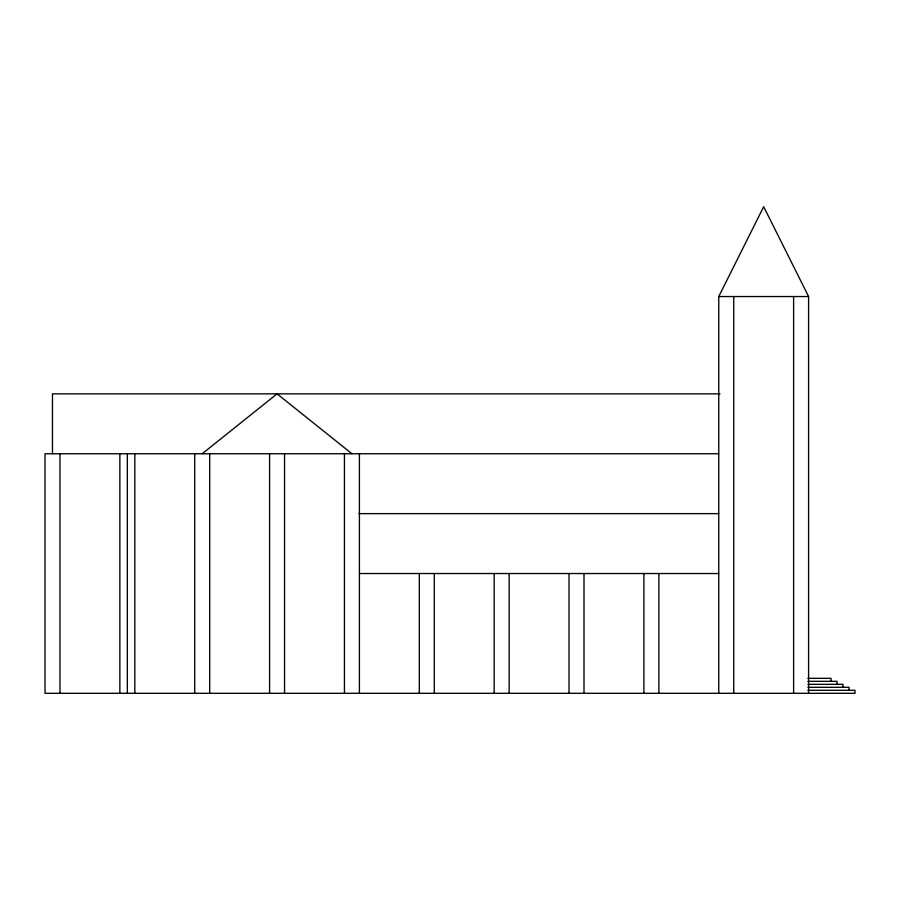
<?xml version="1.0" encoding="UTF-8"?>
<svg xmlns="http://www.w3.org/2000/svg" width="900" height="900" viewBox="0 0 900 900"><rect width="100%" height="100%" fill="white"/><g stroke="black" fill="none" stroke-linecap="round" stroke-linejoin="round"><path stroke-width="1.35" d="M718.751 693.304L718.751 296.539L763.673 206.696L808.582 296.539L808.582 693.304M202.208 453.746L277.065 393.851L351.934 453.746M718.751 296.539L808.582 296.539M720.034 393.851L52.481 393.851L52.481 453.746M718.751 453.746L45 453.746L45 693.304L855 693.304L855 690.3L807.941 690.3M358.954 513.63L718.751 513.63M359.415 573.525L718.751 573.525M807.908 678.33L831.049 678.33L831.049 681.322M807.908 681.322L837.034 681.322L837.034 684.315M808.009 684.315L843.019 684.315L843.019 687.308M807.941 687.308L849.015 687.308L849.015 690.3M793.609 296.539L793.609 693.304M733.725 296.539L733.725 693.304M658.867 573.525L658.867 693.304M643.894 573.525L643.894 693.304M583.999 573.525L583.999 693.304M569.025 573.525L569.025 693.304M509.141 573.525L509.141 693.304M494.168 573.525L494.168 693.304M434.284 573.525L434.284 693.304M419.31 573.525L419.31 693.304M359.415 453.746L359.415 693.304M344.441 453.746L344.441 693.304M284.558 453.746L284.558 693.304M269.584 453.746L269.584 693.304M209.7 453.746L209.7 693.304M194.726 453.746L194.726 693.304M134.831 453.746L134.831 693.304M127.35 453.746L127.35 693.304M119.858 453.746L119.858 693.304M59.974 453.746L59.974 693.304"/></g></svg>
